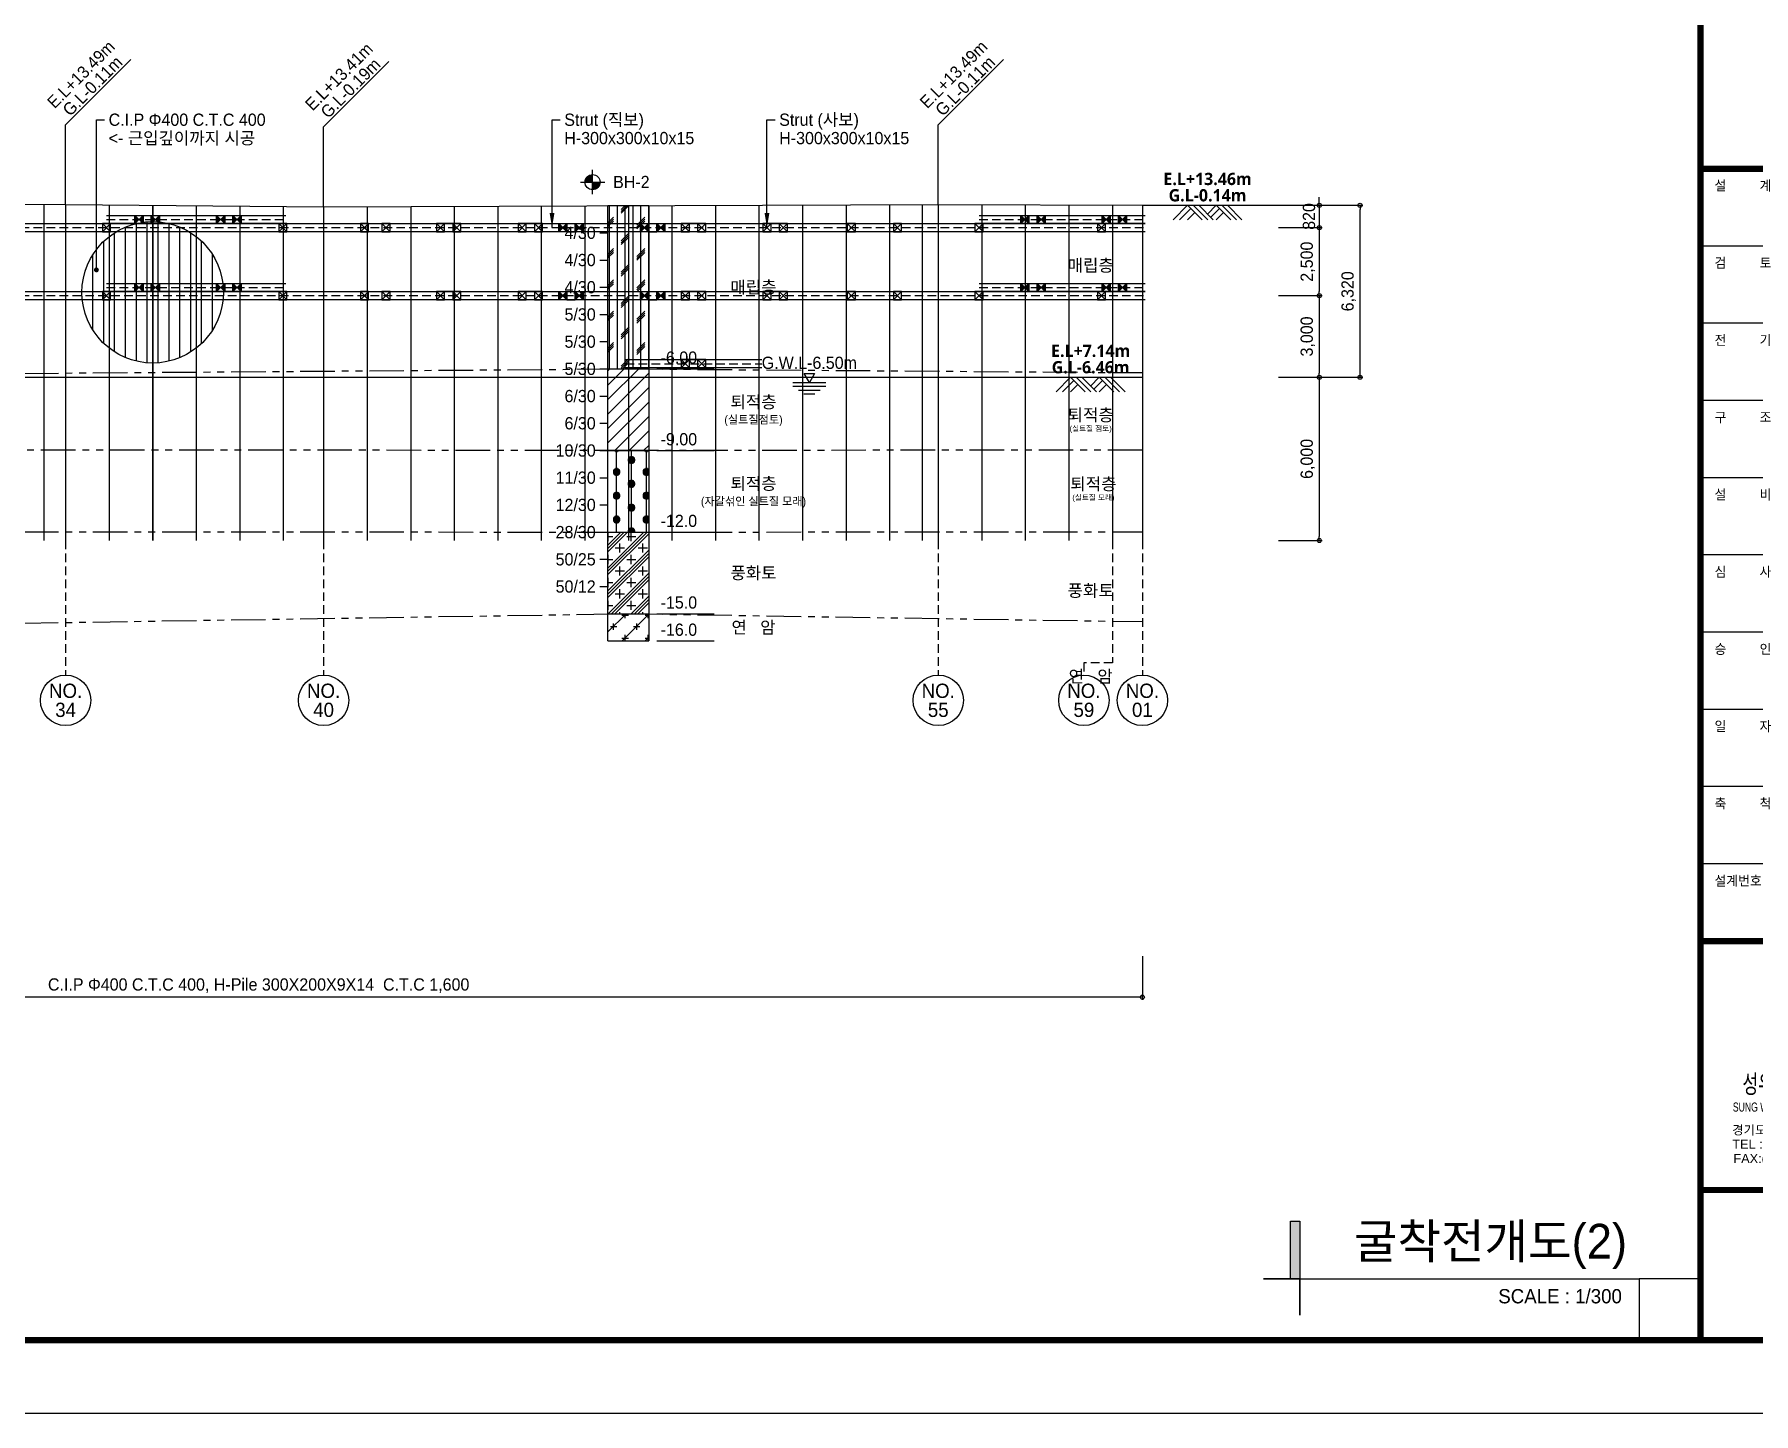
# Model space of a CAD drawing. Header units: millimetres. Extents: x 1073475 to 2890243, y -1340830 to -367733.
# Drawn here: x 2385959 to 2449146, y -456833 to -406141 of the extents above; entities that cross this region are included whole.
import ezdxf
from ezdxf.enums import TextEntityAlignment as Align

# ---------------------------------------------------------------- set-up
doc = ezdxf.new("R2010")
doc.units = ezdxf.units.MM
doc.header["$LTSCALE"] = 50
doc.header["$PDMODE"] = 3
doc.header["$PDSIZE"] = 100
doc.linetypes.add('HIDDEN', pattern=[9.525, 6.35, -3.175])
doc.linetypes.add('PHANTOM', pattern=[63.5, 31.75, -6.35, 6.35, -6.35, 6.35, -6.35])
doc.layers.get('Defpoints').update_dxf_attribs({"color": 151})
for name, color, linetype in [('1', 1, 'Continuous'), ('11', 11, 'Continuous'), ('3', 3, 'Continuous'), ('A-SYM', 7, 'Continuous'), ('C-DIM', 7, 'Continuous'), ('C_DIM', 1, 'Continuous'), ('NO', 2, 'Continuous'), ('NO-1', 9, 'HIDDEN'), ('PILE', 3, 'Continuous'), ('STRUT', 3, 'Continuous'), ('TEX', 3, 'Continuous'), ('TEXT', 3, 'Continuous'), ('TEXT1', 7, 'Continuous'), ('TITLE-1', 3, 'Continuous'), ('WALE-1', 3, 'Continuous'), ('WALE-2', 1, 'Continuous'), ('대지경계선', 6, 'PHANTOM'), ('주상도', 7, 'Continuous'), ('주상도0', 222, 'Continuous'), ('흙막이판', 1, 'Continuous')]:
    doc.layers.add(name, color=color, linetype=linetype)
doc.layers.add('defpoint', color=193, linetype='Continuous', plot=False)
doc.styles.add('RXHG', font='arial.ttf')
doc.styles.add('RXHS', font='SIMPLEX.SHX', dxfattribs={"bigfont": 'WHGTXT.SHX'})
doc.styles.add('돋움', font='')
doc.styles.add('맑은고딕', font='malgunbd.ttf')
doc.styles.get('돋움').set_extended_font_data('Dotum')
doc.dimstyles.new('SAM-200-지시선', dxfattribs={"dimscale": 0.1, "dimtxt": 300, "dimasz": 360, "dimexe": 70, "dimexo": 0, "dimgap": 100, "dimtad": 1, "dimdec": 0, "dimzin": 0, "dimdsep": 46, "dimlunit": 6, "dimtxsty": '돋움', "dimcen": 100, "dimclrd": 1, "dimclre": 1, "dimclrt": 256, "dimadec": 0, "dimazin": 0, "dimtfac": 1, "dimtdec": 0, "dimtix": 1, "dimtmove": 2, "dimatfit": 3, "dimfxl": 70, "dimtolj": 1, "dimtzin": 0, "dimlwd": -1, "dimlwe": -1, "dimarcsym": 0})
doc.dimstyles.new('SAM-300', dxfattribs={"dimscale": 1.5, "dimtxt": 300, "dimasz": 100, "dimexe": 70, "dimexo": 0, "dimgap": 100, "dimtad": 1, "dimdec": 0, "dimzin": 0, "dimdsep": 46, "dimlunit": 6, "dimtxsty": '돋움', "dimblk": 'ORIGIN', "dimcen": 100, "dimclrd": 1, "dimclre": 1, "dimclrt": 7, "dimadec": 0, "dimazin": 0, "dimtfac": 1, "dimtdec": 0, "dimtix": 1, "dimtmove": 2, "dimatfit": 3, "dimfxl": 70, "dimtolj": 1, "dimtzin": 0, "dimlwd": -1, "dimlwe": -1, "dimarcsym": 0})

# ---------------------------------------------------------------- blocks, each defined once
blk = doc.blocks.new('A$C62E05D53')
at = {"layer": '1'}
for p, q in [((-273, 0), (-628, -356)), ((84, -356), (-273, 0)), ((221, -356), (-137, 0)), ((357, -356), (0, 0)), ((429, 0), (215, -215)), ((787, -356), (429, 0)), ((923, -356), (566, 0)), ((1060, -356), (703, 0)), ((-195, -78), (-472, -356)), ((-97, -175), (-277, -356)), ((508, -78), (294, -293)), ((605, -175), (425, -356))]:
    blk.add_line(p, q, dxfattribs=at)
blk = doc.blocks.new('A$C2C820FBA')
at = {"layer": 'STRUT'}
for p, q in [((150, 150), (-150, -150)), ((-150, 150), (150, -150))]:
    blk.add_line(p, q, dxfattribs=at)
blk.add_lwpolyline([(-150, 150), (150, 150), (150, -150), (-150, -150)], close=True, dxfattribs=at)
blk = doc.blocks.new('A$C248D0E1C')
at = {"layer": 'STRUT'}
h = blk.add_hatch(color=4, dxfattribs=at)
h.paths.add_polyline_path([(-150, 150), (-150, -150), (0, 0)])
h.paths.add_polyline_path([(150, 150), (0, 0), (150, -150)])
at = {"layer": 'STRUT', "color": 4}
for p, q in [((150, 150), (-150, -150)), ((-150, 150), (150, -150))]:
    blk.add_line(p, q, dxfattribs=at)
blk.add_lwpolyline([(-150, 150), (150, 150), (150, -150), (-150, -150)], close=True, dxfattribs=at)
blk = doc.blocks.new('eeeee')
at = {"layer": 'Defpoints', "ltscale": 0.2}
for p, q in [((-150, 0), (150, 0)), ((-150, -300), (150, -300))]:
    blk.add_line(p, q, dxfattribs=at)
at = {"layer": 'STRUT'}
for p in [(-300, -150), (300, -150)]:
    blk.add_blockref('A$C248D0E1C', p, dxfattribs=at)
blk = doc.blocks.new('111111')
at = {"layer": 'Defpoints', "ltscale": 0.2}
for p, q in [((-150, 0), (150, 0)), ((-150, -300), (150, -300))]:
    blk.add_line(p, q, dxfattribs=at)
at = {"layer": 'STRUT'}
for p in [(-300, -150), (300, -150)]:
    blk.add_blockref('A$C2C820FBA', p, dxfattribs=at)
blk = doc.blocks.new('_Origin')
at = {"color": 0, "linetype": 'ByBlock', "lineweight": -2}
blk.add_line((0, 0), (-1, 0), dxfattribs=at)
blk.add_circle((0, 0), 0.5, dxfattribs=at)
blk = doc.blocks.new('*D293')
at = {"layer": 'C-DIM', "color": 1, "ltscale": 0.2, "transparency": 16777216}
for p, q in [((2431682, -412424), (2433287, -412424)), ((2433182, -412274), (2433182, -412124)), ((2433182, -412424), (2433182, -413244)), ((2431682, -413244), (2433287, -413244)), ((2433182, -413394), (2433182, -413544))]:
    blk.add_line(p, q, dxfattribs=at)
at = {"layer": 'Defpoints', "color": 0, "ltscale": 0.2, "transparency": 16777216}
for p in [(2431682, -412424), (2431682, -413244), (2433182, -413244)]:
    blk.add_point(p, dxfattribs=at)
at = {"layer": 'C-DIM', "color": 1, "ltscale": 0.2, "transparency": 16777216, "xscale": 150, "yscale": 150, "zscale": 150}
for p, rotation in [((2433182, -412424), 270), ((2433182, -413244), 90)]:
    blk.add_blockref('_Origin', p, dxfattribs=dict(at, rotation=rotation))
at = {"layer": 'C-DIM', "color": 7, "ltscale": 0.2, "transparency": 16777216, "insert": (2432806, -412834), "char_height": 450, "attachment_point": 5, "rotation": 90, "style": '돋움'}
blk.add_mtext('\\A1;820', dxfattribs=at)
blk = doc.blocks.new('*D294')
at = {"layer": 'C-DIM', "color": 1, "ltscale": 0.2, "transparency": 16777216}
for p, q in [((2431682, -413244), (2433287, -413244)), ((2433182, -413394), (2433182, -415594)), ((2431682, -415744), (2433287, -415744))]:
    blk.add_line(p, q, dxfattribs=at)
at = {"layer": 'Defpoints', "color": 0, "ltscale": 0.2, "transparency": 16777216}
for p in [(2431682, -413244), (2431682, -415744), (2433182, -415744)]:
    blk.add_point(p, dxfattribs=at)
at = {"layer": 'C-DIM', "color": 1, "ltscale": 0.2, "transparency": 16777216, "xscale": 150, "yscale": 150, "zscale": 150}
for p, rotation in [((2433182, -413244), 90), ((2433182, -415744), 270)]:
    blk.add_blockref('_Origin', p, dxfattribs=dict(at, rotation=rotation))
at = {"layer": 'C-DIM', "color": 7, "ltscale": 0.2, "transparency": 16777216, "insert": (2432763, -414494), "char_height": 450, "attachment_point": 5, "rotation": 90, "style": '돋움'}
blk.add_mtext('\\A1;2,500', dxfattribs=at)
blk = doc.blocks.new('*D295')
at = {"layer": 'C-DIM', "color": 1, "ltscale": 0.2, "transparency": 16777216}
for p, q in [((2431682, -415744), (2433287, -415744)), ((2433182, -415894), (2433182, -418594)), ((2431682, -418744), (2433287, -418744))]:
    blk.add_line(p, q, dxfattribs=at)
at = {"layer": 'Defpoints', "color": 0, "ltscale": 0.2, "transparency": 16777216}
for p in [(2431682, -415744), (2431682, -418744), (2433182, -418744)]:
    blk.add_point(p, dxfattribs=at)
at = {"layer": 'C-DIM', "color": 1, "ltscale": 0.2, "transparency": 16777216, "xscale": 150, "yscale": 150, "zscale": 150}
for p, rotation in [((2433182, -415744), 90), ((2433182, -418744), 270)]:
    blk.add_blockref('_Origin', p, dxfattribs=dict(at, rotation=rotation))
at = {"layer": 'C-DIM', "color": 7, "ltscale": 0.2, "transparency": 16777216, "insert": (2432763, -417244), "char_height": 450, "attachment_point": 5, "rotation": 90, "style": '돋움'}
blk.add_mtext('\\A1;3,000', dxfattribs=at)
blk = doc.blocks.new('*D296')
at = {"layer": 'C-DIM', "color": 1, "ltscale": 0.2, "transparency": 16777216}
for p, q in [((2431682, -418744), (2433287, -418744)), ((2433182, -418894), (2433182, -424594)), ((2431682, -424744), (2433287, -424744))]:
    blk.add_line(p, q, dxfattribs=at)
at = {"layer": 'Defpoints', "color": 0, "ltscale": 0.2, "transparency": 16777216}
for p in [(2431682, -418744), (2431682, -424744), (2433182, -424744)]:
    blk.add_point(p, dxfattribs=at)
at = {"layer": 'C-DIM', "color": 1, "ltscale": 0.2, "transparency": 16777216, "xscale": 150, "yscale": 150, "zscale": 150}
for p, rotation in [((2433182, -418744), 90), ((2433182, -424744), 270)]:
    blk.add_blockref('_Origin', p, dxfattribs=dict(at, rotation=rotation))
at = {"layer": 'C-DIM', "color": 7, "ltscale": 0.2, "transparency": 16777216, "insert": (2432763, -421744), "char_height": 450, "attachment_point": 5, "rotation": 90, "style": '돋움'}
blk.add_mtext('\\A1;6,000', dxfattribs=at)
blk = doc.blocks.new('*D297')
at = {"layer": 'C-DIM', "color": 1, "ltscale": 0.2, "transparency": 16777216}
for p, q in [((2433182, -412424), (2434787, -412424)), ((2434682, -418594), (2434682, -412574)), ((2433182, -418744), (2434787, -418744))]:
    blk.add_line(p, q, dxfattribs=at)
at = {"layer": 'Defpoints', "color": 0, "ltscale": 0.2, "transparency": 16777216}
for p in [(2433182, -412424), (2434682, -412424), (2433182, -418744)]:
    blk.add_point(p, dxfattribs=at)
at = {"layer": 'C-DIM', "color": 1, "ltscale": 0.2, "transparency": 16777216, "xscale": 150, "yscale": 150, "zscale": 150}
for p, rotation in [((2434682, -412424), 90), ((2434682, -418744), 270)]:
    blk.add_blockref('_Origin', p, dxfattribs=dict(at, rotation=rotation))
at = {"layer": 'C-DIM', "color": 7, "ltscale": 0.2, "transparency": 16777216, "insert": (2434263, -415584), "char_height": 450, "attachment_point": 5, "rotation": 90, "style": '돋움'}
blk.add_mtext('\\A1;6,320', dxfattribs=at)
blk = doc.blocks.new('dbox')
at = {"layer": '11'}
blk.add_line((81088, 1800), (4288, 1800), dxfattribs=at)
at = {"layer": '11', "const_width": 150}
blk.add_lwpolyline([(81088, 1800), (4288, 1800), (4288, 57600), (81088, 57600)], close=True, dxfattribs=at)
for points in [[(74675, 57600), (74675, 1800)], [(81088, 30501), (74675, 30501)], [(81088, 11577), (74675, 11577)], [(81088, 5480), (74675, 5480)]]:
    blk.add_lwpolyline(points, dxfattribs=at)
at = {"layer": '3'}
for p, q in [((81088, 28609), (74675, 28609)), ((81088, 26717), (74675, 26717)), ((81088, 24824), (74675, 24824)), ((81088, 22932), (74675, 22932)), ((81088, 21039), (74675, 21039)), ((81088, 19147), (74675, 19147)), ((81088, 17255), (74675, 17255)), ((81088, 15362), (74675, 15362)), ((81088, 13470), (74675, 13470))]:
    blk.add_line(p, q, dxfattribs=at)
at = {"layer": 'TEXT', "color": 7}
blk.add_line((84100, 0), (0, 0), dxfattribs=at)
at = {"layer": 'TEX', "color": 6, "linetype": 'Continuous', "style": 'RXHG', "width": 1}
for tag, p in [('일자', (76628, 15972)), ('축척', (76628, 13925)), ('설계번호', (76684, 12170))]:
    blk.add_attdef(tag, p, '', height=300, dxfattribs=at)
at = {"layer": 'TEX', "color": 7, "linetype": 'Continuous', "style": 'RXHG', "width": 1}
blk.add_attdef('파일명', (81840, 4453), '', height=300, rotation=90, dxfattribs=at)
at = {"layer": 'TEX', "linetype": 'Continuous', "style": 'RXHG', "width": 1}
for tag, p in [('도면명-1', (77799, 3389)), ('도면명-2', (77799, 2662))]:
    blk.add_attdef(tag, text='', height=400, dxfattribs=at).set_placement(p, align=Align.CENTER)
at = {"layer": 'TEXT1'}
for s, height, style, width, p in [('설    계', 273.3, 'RXHS', 1, (75018, 29943)), ('검    토', 273.3, 'RXHS', 1, (75018, 28050)), ('전    기', 273.3, 'RXHS', 1, (75018, 26158)), ('구    조', 273.3, 'RXHS', 1, (75018, 24266)), ('설    비', 273.3, 'RXHS', 1, (75018, 22373)), ('심    사', 273.3, 'RXHS', 1, (75018, 20481)), ('승    인', 273.3, 'RXHS', 1, (75018, 18588)), ('일    자', 273.3, 'RXHS', 1, (75018, 16696)), ('축    척', 273.3, 'RXHS', 1, (75018, 14804)), ('설계번호', 273.3, 'RXHS', 1, (75018, 12911)), ('성우종합건축사사무소', 450, 'RXHG', 0.68, (75702, 7851))]:
    blk.add_text(s, height=height, dxfattribs=dict(at, style=style, width=width)).set_placement(p)
at = {"layer": 'TEXT1', "color": 4, "style": 'RXHG'}
for s, width, p in [('SUNG WOO ARCHITECTS & ENGINEERS CO.LTD.', 0.68, (75467, 7400)), ('TEL :대표전화 (031)726-5566', 1, (75454, 6489)), ('경기도 성남시 분당구 구미동 153', 1, (75450, 6838)), ('FAX:(031)726-5567', 1, (75481, 6139))]:
    blk.add_text(s, height=222.88, dxfattribs=dict(at, width=width)).set_placement(p)
blk = doc.blocks.new('bh-2')
at = {"layer": '주상도'}
h = blk.add_hatch(color=0, dxfattribs=at)
h.paths.add_polyline_path([(-1315, 1142, 0.414214), (-1592, 864), (-1315, 864)])
h.paths.add_polyline_path([(-1315, 864), (-1315, 587, 0.414214), (-1037, 864)])
h = blk.add_hatch(dxfattribs=at)
h.set_pattern_fill('CORK', color=0, scale=2304, angle=90, style=0)
h.set_pattern_definition([(90, (-406087.6, -213853.86), (-288, 2e-14), []), (225, (-405943.6, -213709.86), (576, -576), [407.2935, -407.2935]), (225, (-405943.6, -213637.86), (576, -576), [407.2935, -407.2935]), (225, (-405943.6, -213565.86), (576, -576), [407.2935, -407.2935])])
h.paths.add_polyline_path([(750, -6000), (750, 0), (-750, 0), (-750, -6000)])
h = blk.add_hatch(dxfattribs=at)
h.set_pattern_fill('ANSI31', color=0, scale=3000, style=0)
h.set_pattern_definition([(45, (-405980.34, -212353.86), (-265.16504, 265.16504), [])])
h.paths.add_polyline_path([(750, -6000), (-750, -6000), (-750, -9000), (750, -9000)])
h = blk.add_hatch(dxfattribs=at)
h.set_pattern_fill('SMCR', color=0, scale=175, style=0)
h.set_pattern_definition([(0, (-405805.1, -212342.4), (0, 875), [73.5, -1020.25]), (0, (-405836.75, -212328.4), (0, 875), [136.85, -956.9]), (0, (-405855.6, -212314.4), (0, 875), [174.615, -919.135]), (0, (-405869.2, -212300.4), (0, 875), [201.705, -892.045]), (0, (-405879.34, -212286.4), (0, 875), [222.0575, -871.6925]), (0, (-405887, -212272.4), (0, 875), [237.405, -856.345]), (0, (-405892.7, -212258.4), (0, 875), [248.6925, -845.0575]), (0, (-405896.55, -212244.4), (0, 875), [256.4625, -837.2875]), (0, (-405898.8, -212230.4), (0, 875), [260.995, -832.755]), (0, (-405899.6, -212216.4), (0, 875), [262.5, -831.25]), (0, (-405898.8, -212202.4), (0, 875), [260.995, -832.755]), (0, (-405896.55, -212188.4), (0, 875), [256.4625, -837.2875]), (0, (-405892.7, -212174.4), (0, 875), [248.6925, -845.0575]), (0, (-405887, -212160.4), (0, 875), [237.405, -856.345]), (0, (-405879.34, -212146.4), (0, 875), [222.0575, -871.6925]), (0, (-405869.2, -212132.4), (0, 875), [201.705, -892.045]), (0, (-405855.6, -212118.4), (0, 875), [174.615, -919.135]), (0, (-405836.75, -212104.4), (0, 875), [136.85, -956.9]), (0, (-405805.1, -212090.4), (0, 875), [73.5, -1020.25]), (0, (-405258.2, -211904.9), (0, 875), [73.5, -1020.25]), (0, (-405289.9, -211890.9), (0, 875), [136.85, -956.9]), (0, (-405308.8, -211876.9), (0, 875), [174.615, -919.135]), (0, (-405322.3, -211862.9), (0, 875), [201.705, -892.045]), (0, (-405332.5, -211848.9), (0, 875), [222.0575, -871.6925]), (0, (-405340.15, -211834.9), (0, 875), [237.405, -856.345]), (0, (-405345.8, -211820.9), (0, 875), [248.6925, -845.0575]), (0, (-405349.7, -211806.9), (0, 875), [256.4625, -837.2875]), (0, (-405351.95, -211792.9), (0, 875), [260.995, -832.755]), (0, (-405352.7, -211778.9), (0, 875), [262.5, -831.25]), (0, (-405351.95, -211764.9), (0, 875), [260.995, -832.755]), (0, (-405349.7, -211750.9), (0, 875), [256.4625, -837.2875]), (0, (-405345.8, -211736.9), (0, 875), [248.6925, -845.0575]), (0, (-405340.15, -211722.9), (0, 875), [237.405, -856.345]), (0, (-405332.5, -211708.9), (0, 875), [222.0575, -871.6925]), (0, (-405322.3, -211694.9), (0, 875), [201.705, -892.045]), (0, (-405308.8, -211680.9), (0, 875), [174.615, -919.135]), (0, (-405289.9, -211666.9), (0, 875), [136.85, -956.9]), (0, (-405258.2, -211652.9), (0, 875), [73.5, -1020.25]), (90, (-405768.3, -212653.86), (-546.875, 3e-14), [])])
h.paths.add_polyline_path([(750, -9000), (-750, -9000), (-750, -12000), (750, -12000)])
h = blk.add_hatch(dxfattribs=at)
h.set_pattern_fill('HWR', color=0, scale=112.21875, style=0, pattern_type=2)
h.set_pattern_definition([(45, (-248107.5, -25924.9), (-421.875, 421.875), []), (45, (-248229, -25924.9), (-421.875, 421.875), []), (45, (-248350.5, -25924.9), (-421.875, 421.875), []), (0, (-247975.87, -25924.9), (421.875, 421.875), [337.5, -506.25]), (90, (-247807.1, -26093.64), (-421.875, 421.875), [337.5, -506.25])])
h.paths.add_polyline_path([(750, -12000), (-750, -12000), (-750, -15000), (750, -15000)])
h = blk.add_hatch(dxfattribs=at)
h.set_pattern_fill('YYST', color=0, scale=144, style=0)
h.set_pattern_definition([(45, (-405980.34, -211853.86), (-424.2675, 424.2675), []), (0, (-405804.75, -211985.04), (424.2096, 424.2096), [237.5568, -610.8624]), (90, (-405686, -212103.83), (-424.2096, 424.2096), [237.5568, -610.8624])])
h.paths.add_polyline_path([(750, -15000), (-750, -15000), (-750, -16000), (750, -16000)])
at = {"layer": '주상도', "color": 0}
for p, q in [((-1315, 418), (-1315, 1311)), ((-1761, 864), (-868, 864)), ((-750, -16000), (-750, 0)), ((-750, 0), (750, 0)), ((750, 0), (750, -16000)), ((-1050, -1000), (-750, -1000)), ((-1050, -2000), (-750, -2000)), ((-1050, -3000), (-750, -3000)), ((-1050, -4000), (-750, -4000)), ((-1050, -5000), (-750, -5000)), ((-1050, -6000), (-750, -6000)), ((-750, -6000), (750, -6000)), ((1050, -6000), (3150, -6000)), ((6652, -6500), (6458, -6174)), ((6458, -6174), (6846, -6174)), ((6846, -6174), (6652, -6500)), ((6048, -6500), (7256, -6500)), ((6048, -6641), (7256, -6641)), ((6249, -6781), (7054, -6781)), ((6451, -6922), (6853, -6922)), ((-1050, -7000), (-750, -7000)), ((-1050, -8000), (-750, -8000)), ((-1050, -9000), (-750, -9000)), ((-750, -9000), (750, -9000)), ((1050, -9000), (3150, -9000)), ((-1050, -10000), (-750, -10000)), ((-1050, -11000), (-750, -11000)), ((-1050, -12000), (-750, -12000)), ((-750, -12000), (750, -12000)), ((1050, -12000), (3150, -12000)), ((-1050, -13000), (-750, -13000)), ((-1050, -14000), (-750, -14000)), ((-750, -15000), (750, -15000)), ((1050, -15000), (3150, -15000)), ((-750, -16000), (750, -16000)), ((1050, -16000), (3150, -16000))]:
    blk.add_line(p, q, dxfattribs=at)
blk.add_circle((-1315, 864), 277, dxfattribs=at)
at = {"layer": '주상도', "color": 0, "style": '돋움'}
blk.add_text('BH-2', height=450, dxfattribs=at).set_placement((111, 643), align=Align.CENTER)
for s, p in [('4/30', (-1200, -1000)), ('4/30', (-1200, -2000)), ('4/30', (-1200, -3000)), ('5/30', (-1200, -4000)), ('5/30', (-1200, -5000)), ('5/30', (-1200, -6000)), ('6/30', (-1200, -7000)), ('6/30', (-1200, -8000)), ('10/30', (-1200, -9000)), ('11/30', (-1200, -10000)), ('12/30', (-1200, -11000)), ('28/30', (-1200, -12000)), ('50/25', (-1200, -13000)), ('50/12', (-1200, -14000))]:
    blk.add_text(s, height=450, dxfattribs=at).set_placement(p, align=Align.MIDDLE_RIGHT)
for s, height, p in [('매립층', 450, (4600, -3000)), ('G.W.L-6.50m', 450, (6652, -5777)), ('퇴적층', 450, (4600, -7216)), ('(실트질점토)', 300, (4600, -7866)), ('퇴적층', 450, (4600, -10216)), ('(자갈섞인 실트질 모래)', 300, (4600, -10866)), ('풍화토', 450, (4600, -13500)), ('연   암', 450, (4600, -15500))]:
    blk.add_text(s, height=height, dxfattribs=at).set_placement(p, align=Align.MIDDLE_CENTER)
for s, p in [('-6.00', (1186, -5587)), ('-9.00', (1186, -8587)), ('-12.0', (1186, -11587)), ('-15.0', (1186, -14587)), ('-16.0', (1186, -15587))]:
    blk.add_text(s, height=450, dxfattribs=at).set_placement(p, align=Align.MIDDLE_LEFT)
blk = doc.blocks.new('*D795')
at = {"layer": 'C_DIM', "color": 1, "ltscale": 0.2, "transparency": 16777216}
for p, q in [((2361723, -440026), (2361723, -441631)), ((2426682, -440026), (2426682, -441631)), ((2426532, -441526), (2361873, -441526))]:
    blk.add_line(p, q, dxfattribs=at)
at = {"layer": 'Defpoints', "color": 0, "ltscale": 0.2, "transparency": 16777216}
for p in [(2361723, -440026), (2426682, -440026), (2361723, -441526)]:
    blk.add_point(p, dxfattribs=at)
at = {"layer": 'C_DIM', "color": 1, "ltscale": 0.2, "transparency": 16777216, "xscale": 150, "yscale": 150, "zscale": 150, "rotation": 180}
blk.add_blockref('_Origin', (2361723, -441526), dxfattribs=at)
at = {"layer": 'C_DIM', "color": 1, "ltscale": 0.2, "transparency": 16777216, "xscale": 150, "yscale": 150, "zscale": 150}
blk.add_blockref('_Origin', (2426682, -441526), dxfattribs=at)
at = {"layer": 'C_DIM', "color": 7, "ltscale": 0.2, "transparency": 16777216, "insert": (2394202, -441102), "char_height": 450, "attachment_point": 5, "style": '돋움'}
blk.add_mtext('\\A1;C.I.P Φ400 C.T.C 400, H-Pile 300X200X9X14  C.T.C 1,600', dxfattribs=at)

msp = doc.modelspace()

# ---------------------------------------------------------------- hatches: boundary and pattern name
at = {"layer": 'A-SYM'}
msp.add_hatch(color=2, dxfattribs=at).paths.add_polyline_path([(2432463.7, -449761.8), (2432124.3, -449761.8), (2432124.3, -451883.1), (2432463.7, -451883.1)])
at = {"layer": '흙막이판'}
h = msp.add_hatch(dxfattribs=at)
h.set_pattern_fill('ANSI31', color=256, scale=125.984252, angle=225, style=0)
h.set_pattern_definition([(270, (2390506.86, -411672.95), (400, -1e-13), [])])
edge = h.paths.add_edge_path()
edge.add_arc((2390306.9, -415621.8), 2600, 0, 360)

# ---------------------------------------------------------------- linework, layer by layer
msp.add_line((2426681.6, -412423.5), (2431681.6, -412423.5))
at = {"ltscale": 0.2}
msp.add_lwpolyline([(2362711.9, -412283.5), (2387106.9, -412393.5), (2396589.2, -412473.5), (2419179.1, -412393.5), (2426681.6, -412423.5)], dxfattribs=at)
msp.add_lwpolyline([(2371661.6, -418743.5), (2426681.6, -418743.5)])
at = {"layer": 'A-SYM', "color": 2}
for points in [[(2432124.3, -451883.1), (2432124.3, -451883.1), (2431138, -451883.1), (2432124.3, -451883.1), (2432124.3, -449761.8), (2432463.7, -449761.8), (2432463.7, -451883.1), (2432124.3, -451883.1), (2444945.7, -451883.1)], [(2431138, -451883.1), (2432463.7, -451883.1), (2432463.7, -453208.8), (2432463.7, -451883.1), (2444945.7, -451883.1)]]:
    msp.add_lwpolyline(points, dxfattribs=at)
at = {"layer": 'defpoint'}
msp.add_lwpolyline([(2444945.7, -451883.1), (2444945.7, -454133.1), (2447195.7, -454133.1), (2447195.7, -451883.1), (2444945.7, -451883.1)], dxfattribs=at)
at = {"layer": 'NO'}
for centre in [(2387106.9, -430616.2), (2396589.2, -430616.2), (2419179.1, -430616.2), (2424532.1, -430616.2), (2426681.6, -430616.2)]:
    msp.add_circle(centre, 926.8, dxfattribs=at)
at = {"layer": 'NO-1'}
for points in [[(2387106.9, -424743.5), (2387106.9, -429689.4)], [(2396589.2, -424743.5), (2396589.2, -429689.4)], [(2419179.1, -424743.5), (2419179.1, -429689.4)], [(2425579.1, -424743.5), (2425579.1, -429239.4), (2424532.1, -429239.4), (2424532.1, -429689.4)], [(2426681.6, -424743.5), (2426681.6, -429689.4)]]:
    msp.add_lwpolyline(points, dxfattribs=at)
at = {"layer": 'PILE'}
for p, q in [((2386311.5, -412390), (2386311.5, -424743.5)), ((2386312.2, -412390), (2386312.2, -424743.5)), ((2387106.5, -412393.5), (2387106.5, -424743.5)), ((2387107.2, -412393.5), (2387107.2, -424743.5)), ((2388706.5, -412407), (2388706.5, -424743.5)), ((2388707.2, -412407), (2388707.2, -424743.5)), ((2390306.5, -412420.5), (2390306.5, -424743.5)), ((2390307.2, -412420.5), (2390307.2, -424743.5)), ((2391906.5, -412434), (2391906.5, -424743.5)), ((2391907.2, -412434), (2391907.2, -424743.5)), ((2393506.5, -412447.5), (2393506.5, -424743.5)), ((2393507.2, -412447.5), (2393507.2, -424743.5)), ((2395106.5, -412461), (2395106.5, -424743.5)), ((2395107.2, -412461), (2395107.2, -424743.5)), ((2396588.9, -412473.5), (2396588.9, -424743.5)), ((2396589.5, -412473.5), (2396589.5, -424743.5)), ((2398188.9, -412467.9), (2398188.9, -424743.5)), ((2398189.5, -412467.9), (2398189.5, -424743.5)), ((2399788.9, -412462.2), (2399788.9, -424743.5)), ((2399789.5, -412462.2), (2399789.5, -424743.5)), ((2401388.9, -412456.5), (2401388.9, -424743.5)), ((2401389.5, -412456.5), (2401389.5, -424743.5)), ((2402988.9, -412450.9), (2402988.9, -424743.5)), ((2402989.5, -412450.9), (2402989.5, -424743.5)), ((2404588.9, -412445.2), (2404588.9, -424743.5)), ((2404589.5, -412445.2), (2404589.5, -424743.5)), ((2406188.9, -412439.5), (2406188.9, -424743.5)), ((2406189.5, -412439.5), (2406189.5, -424743.5)), ((2407788.9, -412433.9), (2407788.9, -424743.5)), ((2407789.5, -412433.9), (2407789.5, -424743.5)), ((2409388.9, -412428.2), (2409388.9, -424743.5)), ((2409389.5, -412428.2), (2409389.5, -424743.5)), ((2410988.9, -412422.5), (2410988.9, -424743.5)), ((2410989.5, -412422.5), (2410989.5, -424743.5)), ((2412588.9, -412416.9), (2412588.9, -424743.5)), ((2412589.5, -412416.9), (2412589.5, -424743.5)), ((2414188.9, -412411.2), (2414188.9, -424743.5)), ((2414189.5, -412411.2), (2414189.5, -424743.5)), ((2415788.9, -412405.6), (2415788.9, -424743.5)), ((2415789.5, -412405.6), (2415789.5, -424743.5)), ((2417388.9, -412399.9), (2417388.9, -424743.5)), ((2417389.5, -412399.9), (2417389.5, -424743.5)), ((2418588.9, -412395.6), (2418588.9, -424743.5)), ((2418589.5, -412395.6), (2418589.5, -424743.5)), ((2419178.8, -412393.5), (2419178.8, -424743.5)), ((2419179.5, -412393.5), (2419179.5, -424743.5)), ((2420778.8, -412399.9), (2420778.8, -424743.5)), ((2420779.5, -412399.9), (2420779.5, -424743.5)), ((2422378.8, -412406.3), (2422378.8, -424743.5)), ((2422379.5, -412406.3), (2422379.5, -424743.5)), ((2423978.8, -412412.7), (2423978.8, -424743.5)), ((2423979.5, -412412.7), (2423979.5, -424743.5)), ((2425578.8, -412419.1), (2425578.8, -424743.5)), ((2425579.5, -412419.1), (2425579.5, -424743.5)), ((2426681.2, -412423.5), (2426681.2, -424743.5)), ((2426681.9, -412423.5), (2426681.9, -424743.5))]:
    msp.add_line(p, q, dxfattribs=at)
at = {"layer": 'WALE-1'}
for points in [[(2361638.9, -413093.5), (2426781.6, -413093.5)], [(2388606.9, -412793.5), (2395206.9, -412793.5)], [(2395206.9, -413093.5), (2388606.9, -413093.5)], [(2420679.1, -412793.5), (2426781.6, -412793.5)], [(2426781.6, -413093.5), (2420679.1, -413093.5)], [(2426781.6, -413393.5), (2361638.9, -413393.5)], [(2361638.9, -415593.5), (2426781.6, -415593.5)], [(2388606.9, -415293.5), (2395206.9, -415293.5)], [(2395206.9, -415593.5), (2388606.9, -415593.5)], [(2420679.1, -415293.5), (2426781.6, -415293.5)], [(2426781.6, -415593.5), (2420679.1, -415593.5)], [(2426781.6, -415893.5), (2361638.9, -415893.5)], [(2407689.2, -418093.5), (2412689.2, -418093.5)], [(2412689.2, -418393.5), (2407689.2, -418393.5)]]:
    msp.add_lwpolyline(points, dxfattribs=at)
at = {"layer": 'WALE-2', "linetype": 'HIDDEN'}
for p, q in [((2388606.9, -412943.5), (2395206.9, -412943.5)), ((2420679.1, -412943.5), (2426781.6, -412943.5)), ((2361638.9, -413243.5), (2426781.6, -413243.5)), ((2361638.9, -415743.5), (2426781.6, -415743.5)), ((2388606.9, -415443.5), (2395206.9, -415443.5)), ((2420679.1, -415443.5), (2426781.6, -415443.5)), ((2407689.2, -418243.5), (2412689.2, -418243.5))]:
    msp.add_line(p, q, dxfattribs=at)
at = {"layer": '대지경계선', "color": 8, "linetype": 'ByBlock'}
for points in [[(2387106.9, -412393.5), (2387106.9, -409461.8), (2389507.3, -407061.3)], [(2396589.2, -412473.5), (2396589.2, -409541.8), (2398989.6, -407141.3)], [(2419179.1, -412393.5), (2419179.1, -409461.8), (2421579.6, -407061.3)]]:
    msp.add_lwpolyline(points, dxfattribs=at)
at = {"layer": '주상도0', "linetype": 'PHANTOM', "ltscale": 0.8}
for points in [[(2362711.9, -418769.8), (2407789.2, -418433.9), (2426681.6, -418574.2)], [(2426681.6, -421422.6), (2407789.2, -421433.9), (2362711.9, -421406.8)], [(2362711.9, -424406.8), (2407789.2, -424433.9), (2426681.6, -424422.6)], [(2362711.9, -428132.9), (2407789.2, -427433.9), (2426681.6, -427725.9)]]:
    msp.add_lwpolyline(points, dxfattribs=at)
at = {"layer": '흙막이판'}
msp.add_circle((2390306.9, -415621.8), 2600, dxfattribs=at)

# ---------------------------------------------------------------- block references
at = {"xscale": 1.5, "yscale": 1.5, "zscale": 1.5}
msp.add_blockref('dbox', (2335182.7, -456833.1), dxfattribs=at)
at = {"layer": 'C-DIM', "xscale": 1.5, "yscale": 1.5, "zscale": 1.5}
for p in [(2428752.2, -412423.5), (2424455.2, -418743.5)]:
    msp.add_blockref('A$C62E05D53', p, dxfattribs=at)
at = {"layer": 'STRUT', "xscale": -1}
for name, p in [('A$C2C820FBA', (2388606.9, -413243.5)), ('A$C2C820FBA', (2395089.2, -413243.5)), ('A$C2C820FBA', (2398089.2, -413243.5)), ('A$C2C820FBA', (2398884.2, -413243.5)), ('111111', (2401184.2, -413093.5)), ('111111', (2404184.2, -413093.5)), ('111111', (2410184.2, -413093.5)), ('111111', (2413184.2, -413093.5)), ('A$C2C820FBA', (2415984.2, -413243.5)), ('A$C2C820FBA', (2417679.1, -413243.5)), ('A$C2C820FBA', (2420679.1, -413243.5)), ('A$C2C820FBA', (2425181.6, -413243.5)), ('A$C2C820FBA', (2388606.9, -415743.5)), ('A$C2C820FBA', (2395089.2, -415743.5)), ('A$C2C820FBA', (2398089.2, -415743.5)), ('A$C2C820FBA', (2398884.2, -415743.5)), ('111111', (2401184.2, -415593.5)), ('111111', (2404184.2, -415593.5)), ('111111', (2410184.2, -415593.5)), ('111111', (2413184.2, -415593.5)), ('A$C2C820FBA', (2415984.2, -415743.5)), ('A$C2C820FBA', (2417679.1, -415743.5)), ('A$C2C820FBA', (2420679.1, -415743.5)), ('A$C2C820FBA', (2425181.6, -415743.5)), ('111111', (2410184.2, -418093.5))]:
    msp.add_blockref(name, p, dxfattribs=at)
at = {"layer": 'STRUT'}
for p in [(2390106.9, -412793.5), (2393106.9, -412793.5), (2405683.9, -413093.5), (2408683.9, -413093.5), (2422661.5, -412793.5), (2425648, -412793.5), (2390106.9, -415293.5), (2393106.9, -415293.5), (2405683.9, -415593.5), (2408683.9, -415593.5), (2422661.5, -415293.5), (2425648, -415293.5)]:
    msp.add_blockref('eeeee', p, dxfattribs=at)
at = {"layer": '주상도', "color": 250}
msp.add_blockref('bh-2', (2407789.2, -412433.9), dxfattribs=at)

# ---------------------------------------------------------------- texts
at = {"layer": '1', "color": 7, "style": '맑은고딕'}
for s, p in [('E.L+13.46m', (2429076.1, -411455.3)), ('G.L-0.14m', (2429076.1, -412055.3)), ('E.L+7.14m', (2424779.1, -417775.3)), ('G.L-6.46m', (2424779.1, -418375.3))]:
    msp.add_text(s, height=450, dxfattribs=at).set_placement(p, align=Align.MIDDLE)
at = {"layer": 'C-DIM', "color": 7, "style": '돋움'}
for s, p in [('C.I.P Φ400 C.T.C 400', (2388688.2, -409277.2)), ('Strut (직보)', (2405434.2, -409277.2)), ('Strut (사보)', (2413334.2, -409277.2)), ('<- 근입깊이까지 시공', (2388688.2, -409952.2)), ('H-300x300x10x15', (2405434.2, -409952.2)), ('H-300x300x10x15', (2413334.2, -409952.2))]:
    msp.add_text(s, height=450, dxfattribs=at).set_placement(p, align=Align.MIDDLE_LEFT)
at = {"layer": 'NO', "style": '돋움'}
for s, p in [('NO.', (2387106.9, -430266.2)), ('NO.', (2396589.2, -430266.2)), ('NO.', (2419179.1, -430266.2)), ('NO.', (2424532.1, -430266.2)), ('NO.', (2426681.6, -430266.2)), ('34', (2387106.9, -430966.2)), ('40', (2396589.2, -430966.2)), ('55', (2419179.1, -430966.2)), ('59', (2424532.1, -430966.2)), ('01', (2426681.6, -430966.2))]:
    msp.add_text(s, height=525, dxfattribs=at).set_placement(p, align=Align.MIDDLE_CENTER)
at = {"layer": 'TITLE-1', "style": '돋움'}
for s, height, p in [('굴착전개도(2)', 1275, (2444495.7, -450496.7)), ('SCALE : 1/300 ', 525, (2444495.7, -452517.9))]:
    msp.add_text(s, height=height, dxfattribs=at).set_placement(p, align=Align.MIDDLE_RIGHT)
at = {"layer": '대지경계선', "color": 1, "style": '돋움'}
for s, p in [('E.L+13.49m', (2387671.2, -407610.7)), ('E.L+13.41m', (2397153.5, -407690.7)), ('E.L+13.49m', (2419743.5, -407610.7)), ('G.L-0.11m', (2388095.4, -408035)), ('G.L-0.19m', (2397577.8, -408115)), ('G.L-0.11m', (2420167.7, -408035))]:
    msp.add_text(s, height=450, rotation=45, dxfattribs=at).set_placement(p, align=Align.MIDDLE)
at = {"layer": '주상도0', "linetype": 'PHANTOM', "ltscale": 0.8, "style": '돋움'}
for s, height, p in [('매립층', 450, (2424781.3, -414630.9)), ('퇴적층', 450, (2424781.3, -420128.7)), ('(실트질 점토)', 200, (2424781.3, -420628.7)), ('퇴적층', 450, (2424881.3, -422663.1)), ('(실트질 모래)', 200, (2424881.3, -423163.1)), ('풍화토', 450, (2424781.3, -426583.2)), ('연   암', 450, (2424781.3, -429733.9))]:
    msp.add_text(s, height=height, dxfattribs=at).set_placement(p, align=Align.MIDDLE_CENTER)

# ---------------------------------------------------------------- dimensions: what is measured, and where the dimension line sits
at = {"layer": 'C-DIM', "ltscale": 0.2}
for base, p1, p2, picture, middle in [((2433181.6, -413243.5), (2431681.6, -412423.5), (2431681.6, -413243.5), '*D293', (2432806.3, -412833.5)), ((2434681.6, -412423.5), (2433181.6, -418743.5), (2433181.6, -412423.5), '*D297', (2434262.9, -415583.5)), ((2433181.6, -415743.5), (2431681.6, -413243.5), (2431681.6, -415743.5), '*D294', (2432762.9, -414493.5)), ((2433181.6, -418743.5), (2431681.6, -415743.5), (2431681.6, -418743.5), '*D295', (2432762.9, -417243.5)), ((2433181.6, -424743.5), (2431681.6, -418743.5), (2431681.6, -424743.5), '*D296', (2432762.9, -421743.5))]:
    dim = msp.add_linear_dim(base=base, p1=p1, p2=p2, angle=90, dimstyle='SAM-300', dxfattribs=at)
    dim.commit()
    dim.dimension.update_dxf_attribs({"geometry": picture, "text_midpoint": middle})
at = {"layer": 'C_DIM', "ltscale": 0.2}
dim = msp.add_linear_dim(base=(2361723.3, -441525.8), p1=(2426681.6, -440025.8), p2=(2361723.3, -440025.8), text='C.I.P Φ400 C.T.C 400, H-Pile 300X200X9X14  C.T.C 1,600', dimstyle='SAM-300', dxfattribs=at)
dim.commit()
dim.dimension.update_dxf_attribs({"geometry": '*D795', "text_midpoint": (2394202.4, -441101.6)})

# ---------------------------------------------------------------- leaders
at = {"layer": 'C-DIM'}
for points, override in [([(2388238.2, -414796.2), (2388238.2, -409277.2), (2388538.2, -409277.2)], {"dimscale": 0.5, "dimldrblk": 'Dot'}), ([(2404984.2, -413243.5), (2404984.2, -409277.2), (2405284.2, -409277.2)], {"dimscale": 1.5}), ([(2412884.2, -413243.5), (2412884.2, -409277.2), (2413184.2, -409277.2)], {"dimscale": 1.5})]:
    msp.add_leader(points, dimstyle='SAM-200-지시선', override=override, dxfattribs=at)

doc.saveas('drawing.dxf')
